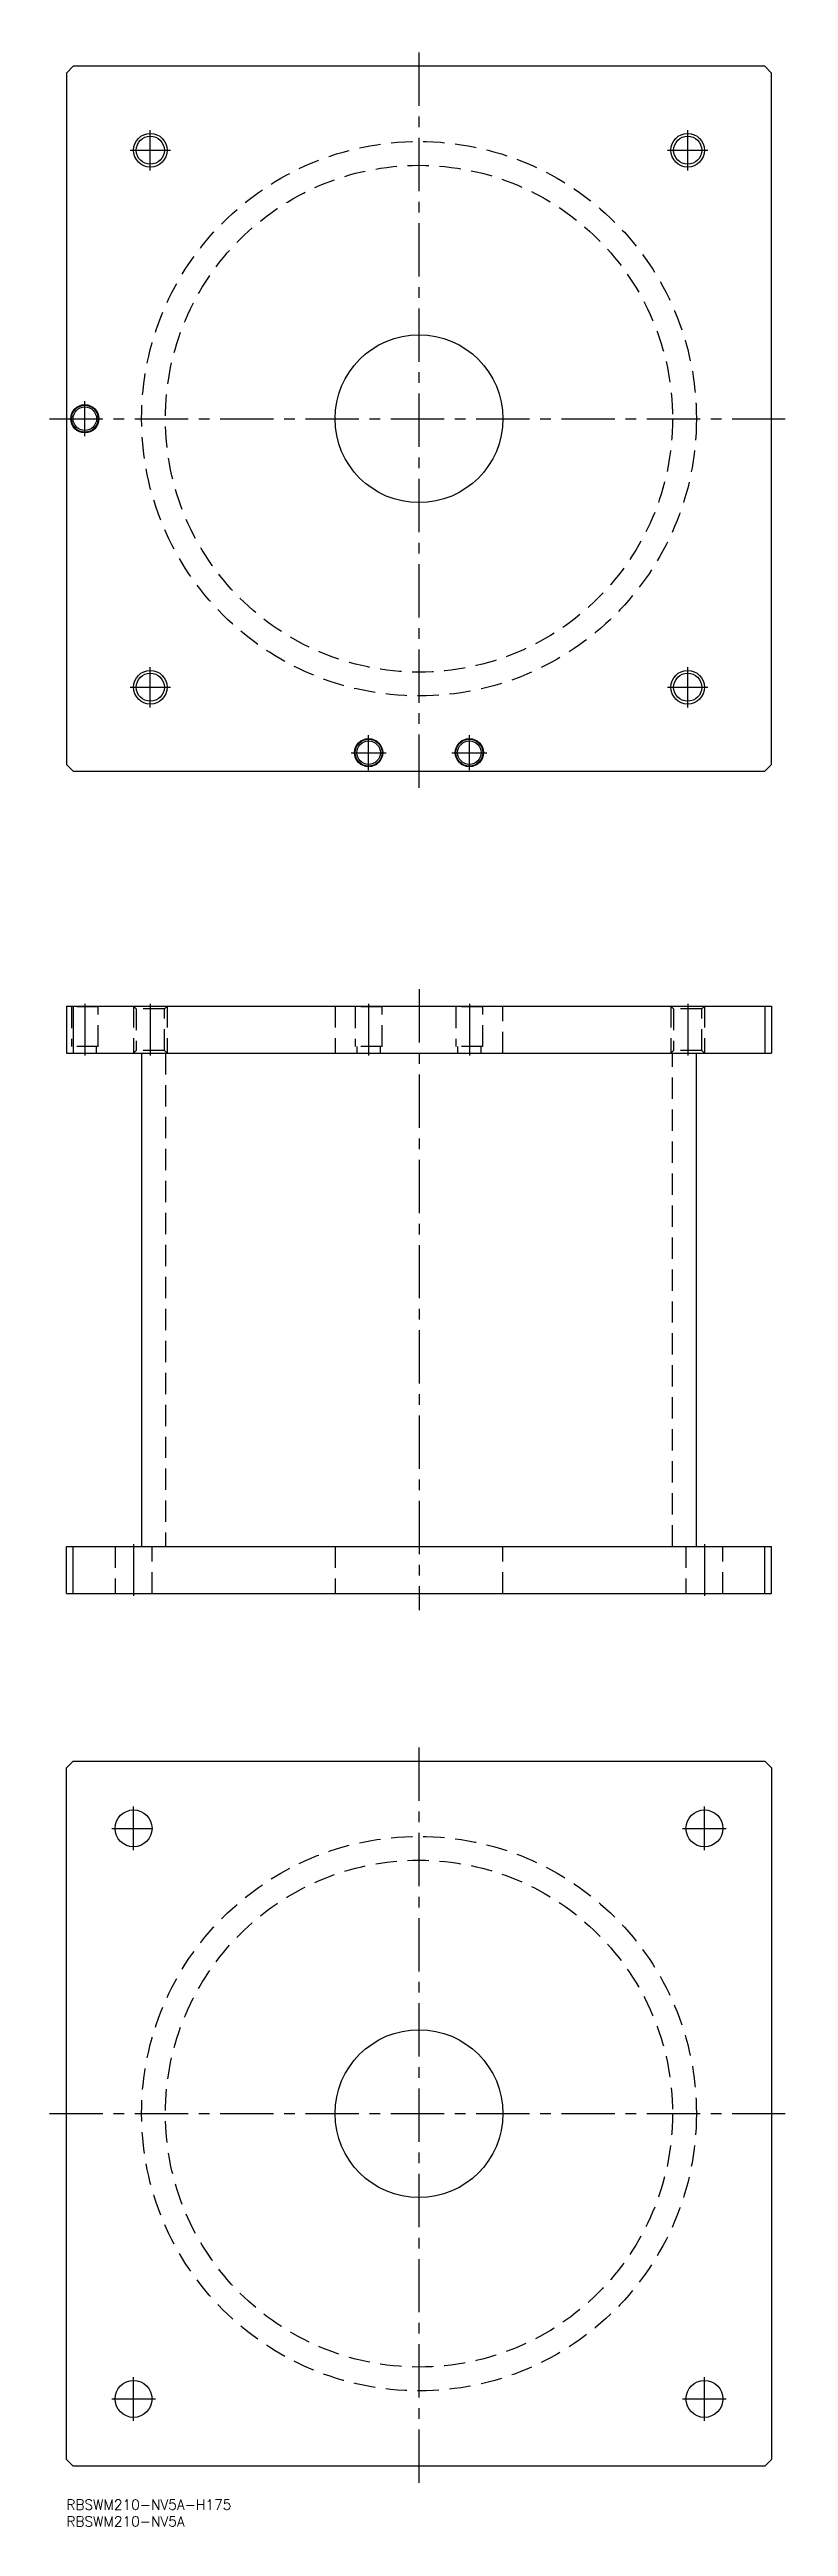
# Model space of a CAD drawing. Extents: x -5 to 215, y -8 to 730.
import ezdxf

# ---------------------------------------------------------------- set-up
doc = ezdxf.new("R2010")
doc.units = 0
doc.header["$LTSCALE"] = 0.5
doc.linetypes.add('CENTER', pattern=[50.8, 31.75, -6.35, 6.35, -6.35])
doc.linetypes.add('DASHED', pattern=[19.05, 12.7, -6.35])
for name, color, linetype in [('MSM_CENTER', 1, 'CENTER'), ('MSM_CONTINUOUS', 7, 'CONTINUOUS'), ('MSM_DASHED', 4, 'DASHED'), ('MSM_NARROW', 5, 'CONTINUOUS'), ('MSM_PART_NUMBER', 7, 'CONTINUOUS')]:
    doc.layers.add(name, color=color, linetype=linetype)
doc.styles.get("Standard").update_dxf_attribs({"font": 'txt.shx', "height": 3, "bigfont": 'bigfont.shx'})

msp = doc.modelspace()

# ---------------------------------------------------------------- linework, layer by layer
at = {"layer": 'MSM_CENTER'}
for p, q in [((105, 510), (105, 730)), ((25, 694), (25, 706)), ((185, 694), (185, 706)), ((19, 700), (31, 700)), ((179, 700), (191, 700)), ((-5, 620), (215, 620)), ((5.5, 614.8), (5.5, 625.2)), ((19, 540), (31, 540)), ((25, 534), (25, 546)), ((179, 540), (191, 540)), ((185, 534), (185, 546)), ((90, 515.3), (90, 525.7)), ((120, 515.3), (120, 525.7)), ((84.8, 520.5), (95.2, 520.5)), ((114.8, 520.5), (125.2, 520.5)), ((5.5, 445.7), (5.5, 430.3)), ((25, 445.7), (25, 430.3)), ((90, 445.7), (90, 430.3)), ((105, 450), (105, 265)), ((120, 445.7), (120, 430.3)), ((185, 445.7), (185, 430.3)), ((20, 284.7), (20, 269.3)), ((190, 284.7), (190, 269.3)), ((105, 5), (105, 225)), ((13.5, 200), (25.775, 200)), ((20, 193.5), (20, 206.5)), ((183.5, 200), (196.5, 200)), ((190, 193.5), (190, 206.5)), ((-5, 115), (215, 115)), ((13.5, 30), (26.5, 30)), ((20, 23.5), (20, 36.5)), ((183.5, 30), (196.5, 30)), ((190, 23.5), (190, 36.5))]:
    msp.add_line(p, q, dxfattribs=at)
at = {"layer": 'MSM_CONTINUOUS'}
for p, q in [((2, 725), (0, 723)), ((208, 725), (2, 725)), ((210, 723), (208, 725)), ((0, 723), (0, 517)), ((210, 517), (210, 723)), ((0, 517), (2, 515)), ((208, 515), (210, 517)), ((2, 515), (208, 515)), ((0, 445), (210, 445)), ((0, 445), (0, 431)), ((2, 445), (2, 431)), ((208, 445), (208, 431)), ((210, 445), (210, 431)), ((0, 431), (210, 431)), ((22.4, 431), (22.4, 284)), ((187.6, 284), (187.6, 431)), ((0, 270), (0, 284)), ((0, 284), (210, 284)), ((2, 270), (2, 284)), ((208, 270), (208, 284)), ((210, 270), (210, 284)), ((0, 270), (210, 270)), ((0, 218), (2, 220)), ((0, 12), (0, 218)), ((2, 220), (208, 220)), ((208, 220), (210, 218)), ((210, 218), (210, 12)), ((2, 10), (0, 12)), ((208, 10), (2, 10)), ((210, 12), (208, 10))]:
    msp.add_line(p, q, dxfattribs=at)
for centre, radius in [((25, 700), 4.188), ((185, 700), 4.188), ((105, 620), 25), ((5.5, 620), 4.2), ((5.5, 620), 4), ((5.5, 620), 3.5), ((25, 540), 4.188), ((185, 540), 4.188), ((90, 520.5), 4.2), ((90, 520.5), 4), ((90, 520.5), 3.5), ((120, 520.5), 4.2), ((120, 520.5), 4), ((120, 520.5), 3.5), ((20, 200), 5.5), ((190, 200), 5.5), ((105, 115), 25), ((20, 30), 5.5), ((190, 30), 5.5)]:
    msp.add_circle(centre, radius, dxfattribs=at)
at = {"layer": 'MSM_DASHED'}
for p, q in [((1.3, 445), (1.5, 444.8)), ((1.5, 444.8), (1.5, 433)), ((9.5, 444.8), (1.5, 444.8)), ((9.5, 444.8), (9.7, 445)), ((9.5, 433), (9.5, 444.8)), ((20, 445), (20.812, 444.188)), ((20, 445), (20, 431)), ((20.812, 444.188), (20.812, 431.812)), ((29.188, 444.188), (20.812, 444.188)), ((29.188, 444.188), (30, 445)), ((29.188, 431.812), (29.188, 444.188)), ((30, 445), (30, 431)), ((80, 445), (80, 431)), ((85.8, 445), (86, 444.8)), ((86, 444.8), (86, 433)), ((94, 444.8), (86, 444.8)), ((94, 444.8), (94.2, 445)), ((94, 433), (94, 444.8)), ((115.8, 445), (116, 444.8)), ((116, 444.8), (116, 433)), ((124, 444.8), (116, 444.8)), ((124, 444.8), (124.2, 445)), ((124, 433), (124, 444.8)), ((130, 431), (130, 445)), ((180, 445), (180.812, 444.188)), ((180, 445), (180, 431)), ((180.812, 444.188), (180.812, 431.812)), ((189.188, 444.188), (180.812, 444.188)), ((189.188, 444.188), (190, 445)), ((189.188, 431.812), (189.188, 444.188)), ((190, 445), (190, 431)), ((9.5, 433), (1.5, 433)), ((9, 431), (9, 433)), ((20.812, 431.812), (20, 431)), ((29.188, 431.812), (20.812, 431.812)), ((30, 431), (29.188, 431.812)), ((29.5, 431), (29.5, 284)), ((94, 433), (86, 433)), ((86.5, 433), (86.5, 431)), ((93.5, 431), (93.5, 433)), ((124, 433), (116, 433)), ((116.5, 433), (116.5, 431)), ((123.5, 431), (123.5, 433)), ((180.812, 431.812), (180, 431)), ((180.5, 284), (180.5, 431)), ((189.188, 431.812), (180.812, 431.812)), ((190, 431), (189.188, 431.812)), ((14.5, 284), (14.5, 270)), ((25.5, 270), (25.5, 284)), ((80, 284), (80, 270)), ((130, 270), (130, 284)), ((184.5, 284), (184.5, 270)), ((195.5, 270), (195.5, 284))]:
    msp.add_line(p, q, dxfattribs=at)
for centre, radius in [((105, 620), 82.6), ((105, 620), 75.5), ((105, 115), 82.6), ((105, 115), 75.5)]:
    msp.add_circle(centre, radius, dxfattribs=at)
at = {"layer": 'MSM_NARROW'}
for centre in [(25, 700), (185, 700), (25, 540), (185, 540)]:
    msp.add_circle(centre, 5, dxfattribs=at)

# ---------------------------------------------------------------- texts
at = {"layer": 'MSM_PART_NUMBER'}
for s, p in [('RBSWM210-NV5A-H175', (0, -3)), ('RBSWM210-NV5A', (0, -8))]:
    msp.add_text(s, height=3, dxfattribs=at).set_placement(p)

doc.saveas('drawing.dxf')
